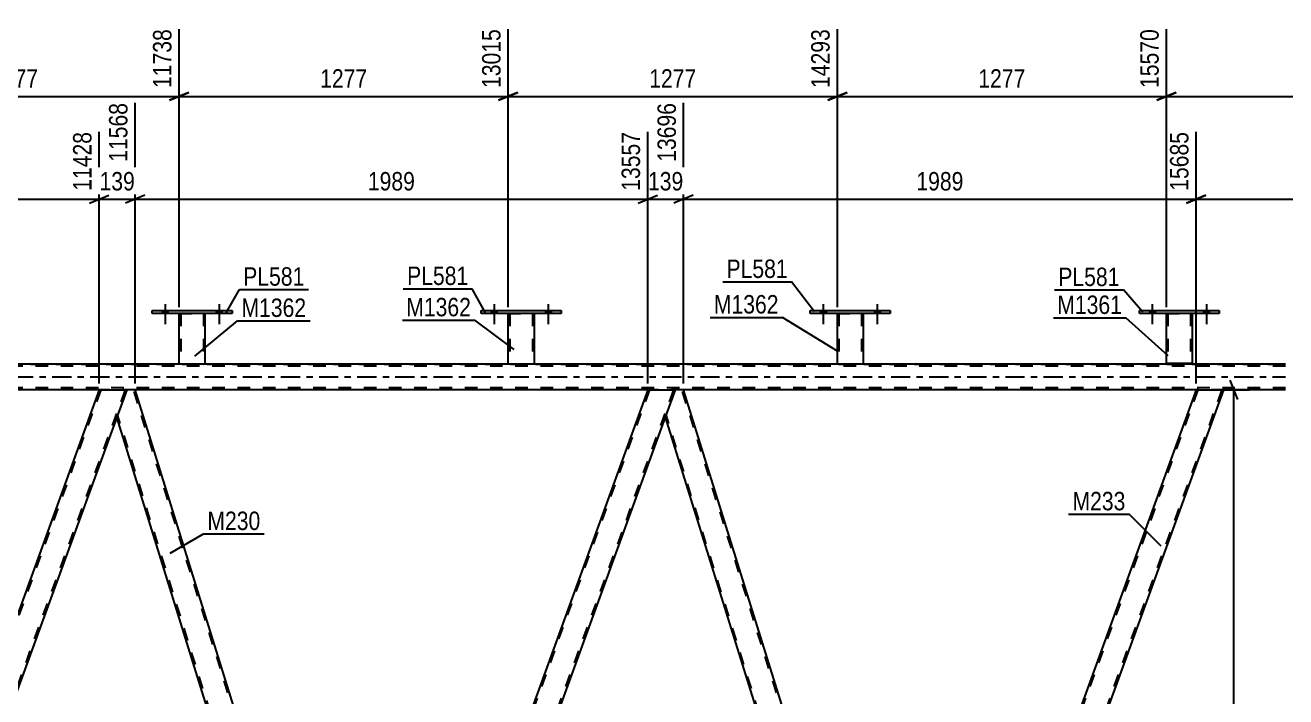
# Model space of a CAD drawing. Header units: millimetres. Extents: x 0 to 841, y 0 to 594.
# Drawn here: x 532.2 to 727.8, y 377.8 to 482.1 of the extents above; entities that cross this region are included whole.
import ezdxf

# ---------------------------------------------------------------- set-up
doc = ezdxf.new("R2010")
doc.units = ezdxf.units.MM
doc.linetypes.add('DXK_LINE_DOT2', pattern=[3.9198, 1.9599, -1.9599])
doc.linetypes.add('DXK_LINE_DOT3', pattern=[5.9187, 2.979, -0.9799, 0.9799, -0.9799])
doc.styles.add('Arial Narrow', font='ARIALN.TTF', dxfattribs={"height": 0.2})

# ---------------------------------------------------------------- blocks, each defined once
blk = doc.blocks.new('Part-404166606-20390 - 2093')
at = {"color": 2, "linetype": 'Continuous'}
for p, q in [((607.16, 429.45), (607.16, 437.29)), ((611.16, 437.29), (611.16, 429.45)), ((611.12, 429.45), (607.16, 429.45)), ((611.16, 429.45), (611.12, 429.45))]:
    blk.add_line(p, q, dxfattribs=at)
at = {"color": 7, "linetype": 'DXK_LINE_DOT2'}
for p, q in [((607.16, 437.29), (611.16, 437.29)), ((607.16, 437.29), (607.16, 437.29)), ((607.16, 437.29), (607.16, 437.29)), ((607.4, 437.29), (607.4, 429.45)), ((610.92, 437.29), (610.92, 429.45)), ((611.16, 437.29), (611.16, 437.29)), ((611.16, 437.29), (611.16, 437.29)), ((610.9, 429.45), (610.92, 429.45))]:
    blk.add_line(p, q, dxfattribs=at)
blk = doc.blocks.new('Part-404166606-20388 - 2093')
at = {"color": 2, "linetype": 'Continuous'}
for p, q in [((556.08, 429.45), (556.08, 437.29)), ((560.08, 437.29), (560.08, 429.45)), ((560.04, 429.45), (556.08, 429.45)), ((560.08, 429.45), (560.04, 429.45))]:
    blk.add_line(p, q, dxfattribs=at)
at = {"color": 7, "linetype": 'DXK_LINE_DOT2'}
for p, q in [((556.08, 437.29), (560.08, 437.29)), ((556.08, 437.29), (556.08, 437.29)), ((556.08, 437.29), (556.08, 437.29)), ((556.32, 437.29), (556.32, 429.45)), ((559.84, 437.29), (559.84, 429.45)), ((560.08, 437.29), (560.08, 437.29)), ((560.08, 437.29), (560.08, 437.29)), ((559.82, 429.45), (559.84, 429.45))]:
    blk.add_line(p, q, dxfattribs=at)
blk = doc.blocks.new('Part-404166606-2196 - 2093')
at = {"color": 2, "linetype": 'Continuous'}
for p, q in [((547.93, 425.45), (546.38, 421.2)), ((549.25, 425.45), (547.93, 425.45)), ((585.53, 309.06), (549.25, 425.45)), ((581.34, 309.06), (546.38, 421.2))]:
    blk.add_line(p, q, dxfattribs=at)
at = {"color": 7, "linetype": 'DXK_LINE_DOT2'}
for p, q in [((585.81, 307.33), (549, 425.45)), ((583.09, 304.23), (546.52, 421.57)), ((582.84, 304.23), (581.34, 309.06)), ((584.69, 304.23), (585.95, 307.7)), ((585.95, 307.7), (585.53, 309.06)), ((582.84, 304.23), (584.69, 304.23))]:
    blk.add_line(p, q, dxfattribs=at)
blk = doc.blocks.new('Part-404166606-2147 - 2093')
at = {"color": 7, "linetype": 'DXK_LINE_DOT2'}
for p, q in [((543.93, 425.45), (499.81, 304.23)), ((547.67, 425.45), (503.55, 304.23)), ((547.93, 425.45), (546.38, 421.2)), ((500.82, 307.7), (499.55, 304.23)), ((503.81, 304.23), (499.55, 304.23))]:
    blk.add_line(p, q, dxfattribs=at)
at = {"color": 2, "linetype": 'Continuous'}
for p, q in [((543.67, 425.45), (500.82, 307.7)), ((543.67, 425.45), (547.93, 425.45)), ((546.38, 421.2), (503.81, 304.23))]:
    blk.add_line(p, q, dxfattribs=at)
blk = doc.blocks.new('Part-404166606-2158 - 2093')
at = {"color": 7, "linetype": 'DXK_LINE_DOT2'}
for p, q in [((629.06, 425.45), (584.94, 304.23)), ((632.81, 425.45), (588.69, 304.23)), ((633.06, 425.45), (631.52, 421.2)), ((586.44, 309.06), (584.69, 304.23)), ((590.7, 309.06), (588.94, 304.23)), ((588.94, 304.23), (584.69, 304.23))]:
    blk.add_line(p, q, dxfattribs=at)
at = {"color": 2, "linetype": 'Continuous'}
for p, q in [((628.81, 425.45), (586.44, 309.06)), ((628.81, 425.45), (633.06, 425.45)), ((631.52, 421.2), (590.7, 309.06))]:
    blk.add_line(p, q, dxfattribs=at)
blk = doc.blocks.new('Part-404166606-2163 - 2093')
at = {"color": 2, "linetype": 'Continuous'}
for p, q in [((633.06, 425.45), (631.52, 421.2)), ((634.38, 425.45), (633.06, 425.45)), ((671.08, 307.7), (634.38, 425.45)), ((631.52, 421.2), (667.98, 304.23)), ((671.08, 307.7), (670.81, 306.96)), ((670.81, 306.96), (669.82, 304.23))]:
    blk.add_line(p, q, dxfattribs=at)
at = {"color": 7, "linetype": 'DXK_LINE_DOT2'}
for p, q in [((670.95, 307.33), (634.13, 425.45)), ((668.23, 304.23), (631.65, 421.57)), ((671.06, 307.65), (670.81, 306.96)), ((669.82, 304.23), (667.98, 304.23))]:
    blk.add_line(p, q, dxfattribs=at)
blk = doc.blocks.new('Part-404166606-2168 - 2093')
at = {"color": 7, "linetype": 'DXK_LINE_DOT2'}
for p, q in [((714.2, 425.45), (670.08, 304.23)), ((717.94, 425.45), (673.82, 304.23)), ((671.08, 307.7), (669.82, 304.23)), ((674.08, 304.23), (669.82, 304.23))]:
    blk.add_line(p, q, dxfattribs=at)
at = {"color": 2, "linetype": 'Continuous'}
for p, q in [((713.94, 425.45), (671.08, 307.7)), ((718.2, 425.45), (674.08, 304.23)), ((713.94, 425.45), (718.2, 425.45))]:
    blk.add_line(p, q, dxfattribs=at)
blk = doc.blocks.new('Part-404166606-20391 - 2093')
at = {"color": 2, "linetype": 'Continuous'}
for p, q in [((602.96, 437.29), (602.96, 437.77)), ((602.96, 437.77), (615.36, 437.77)), ((615.36, 437.29), (602.96, 437.29)), ((615.36, 437.77), (615.36, 437.29))]:
    blk.add_line(p, q, dxfattribs=at)
blk = doc.blocks.new('Part-404166606-20389 - 2093')
at = {"color": 2, "linetype": 'Continuous'}
for p, q in [((551.88, 437.29), (551.88, 437.77)), ((551.88, 437.77), (564.28, 437.77)), ((564.28, 437.29), (551.88, 437.29)), ((564.28, 437.77), (564.28, 437.29))]:
    blk.add_line(p, q, dxfattribs=at)
blk = doc.blocks.new('Part-404166606-2361 - 2093')
at = {"color": 7, "linetype": 'DXK_LINE_DOT2'}
for p, q in [((727.8, 429.13), (86.54, 429.13)), ((113.59, 429.45), (727.8, 429.45)), ((560.08, 429.45), (556.08, 429.45)), ((611.16, 429.45), (607.16, 429.45)), ((662.24, 429.45), (658.24, 429.45)), ((727.8, 425.77), (86.54, 425.77)), ((549.25, 425.45), (543.67, 425.45)), ((634.38, 425.45), (628.81, 425.45)), ((718.2, 425.45), (713.94, 425.45))]:
    blk.add_line(p, q, dxfattribs=at)
at = {"color": 2, "linetype": 'Continuous'}
for p, q in [((556.08, 429.45), (509, 429.45)), ((607.16, 429.45), (560.08, 429.45)), ((658.24, 429.45), (611.16, 429.45)), ((727.8, 429.45), (662.24, 429.45)), ((543.67, 425.45), (464.11, 425.45)), ((628.81, 425.45), (549.25, 425.45)), ((713.94, 425.45), (634.38, 425.45)), ((727.8, 425.45), (718.2, 425.45))]:
    blk.add_line(p, q, dxfattribs=at)
at = {"color": 7, "linetype": 'DXK_LINE_DOT3'}
blk.add_line((86.54, 427.45), (727.8, 427.45), dxfattribs=at)
blk = doc.blocks.new('Bolt-404166606-20415 - 2093')
at = {"linetype": 'Continuous'}
for points in [[(553.44, 437.29), (554.32, 437.29), (554.32, 437.77), (553.44, 437.77)], [(561.84, 437.29), (562.72, 437.29), (562.72, 437.77), (561.84, 437.77)]]:
    blk.add_hatch(color=1, dxfattribs=at).paths.add_polyline_path(points)
at = {"color": 1, "linetype": 'Continuous'}
for p, q in [((553.88, 438.77), (553.88, 435.65)), ((562.28, 438.77), (562.28, 435.65)), ((553.44, 437.77), (553.44, 437.29)), ((554.32, 437.77), (554.32, 437.29)), ((561.84, 437.77), (561.84, 437.29)), ((562.72, 437.77), (562.72, 437.29))]:
    blk.add_line(p, q, dxfattribs=at)
blk = doc.blocks.new('Part-404166606-20392 - 2093')
at = {"color": 2, "linetype": 'Continuous'}
for p, q in [((658.24, 429.45), (658.24, 437.29)), ((662.24, 437.29), (662.24, 429.45)), ((662.2, 429.45), (658.24, 429.45)), ((662.24, 429.45), (662.2, 429.45))]:
    blk.add_line(p, q, dxfattribs=at)
at = {"color": 7, "linetype": 'DXK_LINE_DOT2'}
for p, q in [((658.24, 437.29), (662.24, 437.29)), ((658.24, 437.29), (658.24, 437.29)), ((658.24, 437.29), (658.24, 437.29)), ((658.48, 437.29), (658.48, 429.45)), ((662, 437.29), (662, 429.45)), ((662.24, 437.29), (662.24, 437.29)), ((662.24, 437.29), (662.24, 437.29)), ((661.98, 429.45), (662, 429.45))]:
    blk.add_line(p, q, dxfattribs=at)
blk = doc.blocks.new('Part-404166606-20393 - 2093')
at = {"color": 2, "linetype": 'Continuous'}
for p, q in [((654.04, 437.29), (654.04, 437.77)), ((654.04, 437.77), (666.44, 437.77)), ((666.44, 437.29), (654.04, 437.29)), ((666.44, 437.77), (666.44, 437.29))]:
    blk.add_line(p, q, dxfattribs=at)
blk = doc.blocks.new('Part-404166606-20394 - 2093')
at = {"color": 2, "linetype": 'Continuous'}
for p, q in [((709.32, 429.52), (709.32, 437.29)), ((713.32, 437.29), (713.32, 429.52)), ((713.28, 429.52), (709.32, 429.52)), ((713.32, 429.52), (713.28, 429.52))]:
    blk.add_line(p, q, dxfattribs=at)
at = {"color": 7, "linetype": 'DXK_LINE_DOT2'}
for p, q in [((709.32, 437.29), (713.32, 437.29)), ((709.32, 437.29), (709.32, 437.29)), ((709.32, 437.29), (709.32, 437.29)), ((709.56, 437.29), (709.56, 429.52)), ((713.08, 437.29), (713.08, 429.52)), ((713.32, 437.29), (713.32, 437.29)), ((713.32, 437.29), (713.32, 437.29)), ((713.01, 429.52), (713.02, 429.52)), ((713.02, 429.52), (713.06, 429.52)), ((713.06, 429.52), (713.08, 429.52))]:
    blk.add_line(p, q, dxfattribs=at)
blk = doc.blocks.new('Part-404166606-20395 - 2093')
at = {"color": 2, "linetype": 'Continuous'}
for p, q in [((705.12, 437.29), (705.12, 437.77)), ((705.12, 437.77), (717.52, 437.77)), ((717.52, 437.29), (705.12, 437.29)), ((717.52, 437.77), (717.52, 437.29))]:
    blk.add_line(p, q, dxfattribs=at)
blk = doc.blocks.new('Bolt-404166606-20416 - 2093')
at = {"linetype": 'Continuous'}
for points in [[(553.44, 437.29), (554.32, 437.29), (554.32, 437.77), (553.44, 437.77)], [(561.84, 437.29), (562.72, 437.29), (562.72, 437.77), (561.84, 437.77)]]:
    blk.add_hatch(color=1, dxfattribs=at).paths.add_polyline_path(points)
at = {"color": 1, "linetype": 'Continuous'}
for p, q in [((553.88, 438.77), (553.88, 435.65)), ((562.28, 438.77), (562.28, 435.65)), ((553.44, 437.77), (553.44, 437.29)), ((554.32, 437.77), (554.32, 437.29)), ((561.84, 437.77), (561.84, 437.29)), ((562.72, 437.77), (562.72, 437.29))]:
    blk.add_line(p, q, dxfattribs=at)
blk = doc.blocks.new('Bolt-404166606-20417 - 2093')
at = {"linetype": 'Continuous'}
for points in [[(604.52, 437.29), (605.4, 437.29), (605.4, 437.77), (604.52, 437.77)], [(612.92, 437.29), (613.8, 437.29), (613.8, 437.77), (612.92, 437.77)]]:
    blk.add_hatch(color=1, dxfattribs=at).paths.add_polyline_path(points)
at = {"color": 1, "linetype": 'Continuous'}
for p, q in [((604.96, 438.77), (604.96, 435.65)), ((613.36, 438.77), (613.36, 435.65)), ((604.52, 437.77), (604.52, 437.29)), ((605.4, 437.77), (605.4, 437.29)), ((612.92, 437.77), (612.92, 437.29)), ((613.8, 437.77), (613.8, 437.29))]:
    blk.add_line(p, q, dxfattribs=at)
blk = doc.blocks.new('Bolt-404166606-20418 - 2093')
at = {"linetype": 'Continuous'}
for points in [[(604.52, 437.29), (605.4, 437.29), (605.4, 437.77), (604.52, 437.77)], [(612.92, 437.29), (613.8, 437.29), (613.8, 437.77), (612.92, 437.77)]]:
    blk.add_hatch(color=1, dxfattribs=at).paths.add_polyline_path(points)
at = {"color": 1, "linetype": 'Continuous'}
for p, q in [((604.96, 438.77), (604.96, 435.65)), ((613.36, 438.77), (613.36, 435.65)), ((604.52, 437.77), (604.52, 437.29)), ((605.4, 437.77), (605.4, 437.29)), ((612.92, 437.77), (612.92, 437.29)), ((613.8, 437.77), (613.8, 437.29))]:
    blk.add_line(p, q, dxfattribs=at)
blk = doc.blocks.new('Bolt-404166606-20419 - 2093')
at = {"linetype": 'Continuous'}
for points in [[(655.6, 437.29), (656.48, 437.29), (656.48, 437.77), (655.6, 437.77)], [(664, 437.29), (664.88, 437.29), (664.88, 437.77), (664, 437.77)]]:
    blk.add_hatch(color=1, dxfattribs=at).paths.add_polyline_path(points)
at = {"color": 1, "linetype": 'Continuous'}
for p, q in [((656.04, 438.77), (656.04, 435.65)), ((664.44, 438.77), (664.44, 435.65)), ((655.6, 437.77), (655.6, 437.29)), ((656.48, 437.77), (656.48, 437.29)), ((664, 437.77), (664, 437.29)), ((664.88, 437.77), (664.88, 437.29))]:
    blk.add_line(p, q, dxfattribs=at)
blk = doc.blocks.new('Bolt-404166606-20420 - 2093')
at = {"linetype": 'Continuous'}
for points in [[(655.6, 437.29), (656.48, 437.29), (656.48, 437.77), (655.6, 437.77)], [(664, 437.29), (664.88, 437.29), (664.88, 437.77), (664, 437.77)]]:
    blk.add_hatch(color=1, dxfattribs=at).paths.add_polyline_path(points)
at = {"color": 1, "linetype": 'Continuous'}
for p, q in [((656.04, 438.77), (656.04, 435.65)), ((664.44, 438.77), (664.44, 435.65)), ((655.6, 437.77), (655.6, 437.29)), ((656.48, 437.77), (656.48, 437.29)), ((664, 437.77), (664, 437.29)), ((664.88, 437.77), (664.88, 437.29))]:
    blk.add_line(p, q, dxfattribs=at)
blk = doc.blocks.new('Bolt-404166606-20421 - 2093')
at = {"linetype": 'Continuous'}
for points in [[(706.68, 437.29), (707.56, 437.29), (707.56, 437.77), (706.68, 437.77)], [(715.08, 437.29), (715.96, 437.29), (715.96, 437.77), (715.08, 437.77)]]:
    blk.add_hatch(color=1, dxfattribs=at).paths.add_polyline_path(points)
at = {"color": 1, "linetype": 'Continuous'}
for p, q in [((707.12, 438.77), (707.12, 435.65)), ((715.52, 438.77), (715.52, 435.65)), ((706.68, 437.77), (706.68, 437.29)), ((707.56, 437.77), (707.56, 437.29)), ((715.08, 437.77), (715.08, 437.29)), ((715.96, 437.77), (715.96, 437.29))]:
    blk.add_line(p, q, dxfattribs=at)
blk = doc.blocks.new('Bolt-404166606-20422 - 2093')
at = {"linetype": 'Continuous'}
for points in [[(706.68, 437.29), (707.56, 437.29), (707.56, 437.77), (706.68, 437.77)], [(715.08, 437.29), (715.96, 437.29), (715.96, 437.77), (715.08, 437.77)]]:
    blk.add_hatch(color=1, dxfattribs=at).paths.add_polyline_path(points)
at = {"color": 1, "linetype": 'Continuous'}
for p, q in [((707.12, 438.77), (707.12, 435.65)), ((715.52, 438.77), (715.52, 435.65)), ((706.68, 437.77), (706.68, 437.29)), ((707.56, 437.77), (707.56, 437.29)), ((715.08, 437.77), (715.08, 437.29)), ((715.96, 437.77), (715.96, 437.29))]:
    blk.add_line(p, q, dxfattribs=at)
blk = doc.blocks.new('StraightDimension-404166606-14266 - 2093')
at = {"color": 7, "linetype": 'Continuous'}
for p, q in [((713.94, 426.45), (713.94, 465.49)), ((783.59, 430.45), (783.59, 465.49)), ((715.44, 455.65), (712.44, 454.45)), ((713.94, 455.05), (783.59, 455.05)), ((782.09, 454.45), (785.09, 455.65))]:
    blk.add_line(p, q, dxfattribs=at)
at = {"color": 0, "linetype": 'Continuous'}
blk.add_wipeout([(782.99, 466.09), (778.79, 466.09), (778.79, 455.75), (782.99, 455.75)], dxfattribs=at)
at = {"color": 0}
blk.add_wipeout([(753.02, 455.8), (753.02, 460), (744.51, 460), (744.51, 455.8)], dxfattribs=at)
at = {"color": 3, "linetype": 'Continuous', "style": 'Arial Narrow'}
blk.add_text('17465', height=2.863, rotation=90.0002, dxfattribs=at).set_placement((782.39, 456.35))
at = {"color": 3, "style": 'Arial Narrow'}
blk.add_text('1780', height=2.863, dxfattribs=at).set_placement((745.11, 456.4))
blk = doc.blocks.new('StraightDimension-404166606-14271 - 2093')
at = {"color": 7, "linetype": 'Continuous'}
for p, q in [((464.11, 426.45), (464.11, 468.16)), ((543.67, 426.45), (543.67, 465.49)), ((465.61, 455.65), (462.61, 454.45)), ((464.11, 455.05), (543.67, 455.05)), ((542.17, 454.45), (545.17, 455.65))]:
    blk.add_line(p, q, dxfattribs=at)
at = {"color": 0, "linetype": 'Continuous'}
blk.add_wipeout([(543.07, 466.09), (538.87, 466.09), (538.87, 455.75), (543.07, 455.75)], dxfattribs=at)
at = {"color": 0}
blk.add_wipeout([(508.15, 455.8), (508.15, 460), (499.64, 460), (499.64, 455.8)], dxfattribs=at)
at = {"color": 3, "linetype": 'Continuous', "style": 'Arial Narrow'}
blk.add_text('11428', height=2.863, rotation=90.0002, dxfattribs=at).set_placement((542.47, 456.35))
at = {"color": 3, "style": 'Arial Narrow'}
blk.add_text('1989', height=2.863, dxfattribs=at).set_placement((500.24, 456.4))
blk = doc.blocks.new('StraightDimension-404166606-3431 - 2093')
at = {"color": 7, "linetype": 'Continuous'}
for p, q in [((720.39, 423.95), (719.19, 426.95)), ((714.94, 425.45), (722.19, 425.45)), ((719.79, 304.23), (719.79, 425.45)), ((719.19, 305.73), (720.39, 302.73)), ((670.82, 304.23), (722.19, 304.23))]:
    blk.add_line(p, q, dxfattribs=at)
at = {"color": 0}
blk.add_wipeout([(719.04, 369.1), (714.84, 369.1), (714.84, 360.58), (719.04, 360.58)], dxfattribs=at)
at = {"color": 3, "style": 'Arial Narrow'}
blk.add_text('3030', height=2.863, rotation=90.0002, dxfattribs=at).set_placement((718.44, 361.19))
blk = doc.blocks.new('StraightDimension-404166606-36319 - 2093')
at = {"color": 7, "linetype": 'Continuous'}
for p, q in [((658.24, 438.29), (658.24, 481.45)), ((709.32, 438.29), (709.32, 481.45)), ((659.74, 471.61), (656.74, 470.41)), ((707.82, 470.41), (710.82, 471.61)), ((658.24, 471.01), (709.32, 471.01))]:
    blk.add_line(p, q, dxfattribs=at)
at = {"color": 0, "linetype": 'Continuous'}
blk.add_wipeout([(708.72, 482.05), (704.52, 482.05), (704.52, 471.71), (708.72, 471.71)], dxfattribs=at)
at = {"color": 0}
blk.add_wipeout([(688.03, 471.76), (688.03, 475.96), (679.52, 475.96), (679.52, 471.76)], dxfattribs=at)
at = {"color": 3, "linetype": 'Continuous', "style": 'Arial Narrow'}
blk.add_text('15570', height=2.863, rotation=90.0002, dxfattribs=at).set_placement((708.12, 472.31))
at = {"color": 3, "style": 'Arial Narrow'}
blk.add_text('1277', height=2.863, dxfattribs=at).set_placement((680.12, 472.36))
blk = doc.blocks.new('StraightDimension-404166606-14267 - 2093')
at = {"color": 7, "linetype": 'Continuous'}
for p, q in [((634.38, 426.45), (634.38, 469.99)), ((713.94, 426.45), (713.94, 465.49)), ((635.88, 455.65), (632.88, 454.45)), ((634.38, 455.05), (713.94, 455.05)), ((712.44, 454.45), (715.44, 455.65))]:
    blk.add_line(p, q, dxfattribs=at)
at = {"color": 0, "linetype": 'Continuous'}
blk.add_wipeout([(713.34, 466.09), (709.14, 466.09), (709.14, 455.75), (713.34, 455.75)], dxfattribs=at)
at = {"color": 0}
blk.add_wipeout([(678.42, 455.8), (678.42, 460), (669.91, 460), (669.91, 455.8)], dxfattribs=at)
at = {"color": 3, "linetype": 'Continuous', "style": 'Arial Narrow'}
blk.add_text('15685', height=2.863, rotation=90.0002, dxfattribs=at).set_placement((712.74, 456.35))
at = {"color": 3, "style": 'Arial Narrow'}
blk.add_text('1989', height=2.863, dxfattribs=at).set_placement((670.51, 456.4))
blk = doc.blocks.new('StraightDimension-404166606-14268 - 2093')
at = {"color": 7, "linetype": 'Continuous'}
for p, q in [((634.38, 426.45), (634.38, 469.99)), ((628.81, 426.45), (628.81, 465.49)), ((627.31, 454.45), (630.31, 455.65)), ((628.81, 455.05), (634.38, 455.05)), ((635.88, 455.65), (632.88, 454.45))]:
    blk.add_line(p, q, dxfattribs=at)
at = {"color": 0}
blk.add_wipeout([(634.94, 455.8), (634.94, 460), (628.25, 460), (628.25, 455.8)], dxfattribs=at)
at = {"color": 0, "linetype": 'Continuous'}
blk.add_wipeout([(633.78, 470.59), (629.58, 470.59), (629.58, 460.25), (633.78, 460.25)], dxfattribs=at)
at = {"color": 3, "linetype": 'Continuous', "style": 'Arial Narrow'}
blk.add_text('13696', height=2.863, rotation=90.0002, dxfattribs=at).set_placement((633.18, 460.85))
at = {"color": 3, "style": 'Arial Narrow'}
blk.add_text('139', height=2.863, dxfattribs=at).set_placement((628.85, 456.4))
blk = doc.blocks.new('StraightDimension-404166606-14269 - 2093')
at = {"color": 7, "linetype": 'Continuous'}
for p, q in [((549.25, 426.45), (549.25, 469.99)), ((628.81, 426.45), (628.81, 465.49)), ((550.75, 455.65), (547.75, 454.45)), ((549.25, 455.05), (628.81, 455.05)), ((627.31, 454.45), (630.31, 455.65))]:
    blk.add_line(p, q, dxfattribs=at)
at = {"color": 0, "linetype": 'Continuous'}
blk.add_wipeout([(628.21, 466.09), (624.01, 466.09), (624.01, 455.75), (628.21, 455.75)], dxfattribs=at)
at = {"color": 0}
blk.add_wipeout([(593.28, 455.8), (593.28, 460), (584.77, 460), (584.77, 455.8)], dxfattribs=at)
at = {"color": 3, "linetype": 'Continuous', "style": 'Arial Narrow'}
blk.add_text('13557', height=2.863, rotation=90.0002, dxfattribs=at).set_placement((627.61, 456.35))
at = {"color": 3, "style": 'Arial Narrow'}
blk.add_text('1989', height=2.863, dxfattribs=at).set_placement((585.37, 456.4))
blk = doc.blocks.new('StraightDimension-404166606-14270 - 2093')
at = {"color": 7, "linetype": 'Continuous'}
for p, q in [((549.25, 426.45), (549.25, 469.99)), ((543.67, 426.45), (543.67, 465.49)), ((542.17, 454.45), (545.17, 455.65)), ((543.67, 455.05), (549.25, 455.05)), ((550.75, 455.65), (547.75, 454.45))]:
    blk.add_line(p, q, dxfattribs=at)
at = {"color": 0}
blk.add_wipeout([(549.8, 455.8), (549.8, 460), (543.12, 460), (543.12, 455.8)], dxfattribs=at)
at = {"color": 0, "linetype": 'Continuous'}
blk.add_wipeout([(548.65, 470.59), (544.45, 470.59), (544.45, 460.25), (548.65, 460.25)], dxfattribs=at)
at = {"color": 3, "linetype": 'Continuous', "style": 'Arial Narrow'}
blk.add_text('11568', height=2.863, rotation=90.0002, dxfattribs=at).set_placement((548.05, 460.85))
at = {"color": 3, "style": 'Arial Narrow'}
blk.add_text('139', height=2.863, dxfattribs=at).set_placement((543.72, 456.4))
blk = doc.blocks.new('StraightDimension-404166606-36320 - 2093')
at = {"color": 7, "linetype": 'Continuous'}
for p, q in [((607.16, 438.29), (607.16, 481.45)), ((658.24, 438.29), (658.24, 481.45)), ((608.66, 471.61), (605.66, 470.41)), ((656.74, 470.41), (659.74, 471.61)), ((607.16, 471.01), (658.24, 471.01))]:
    blk.add_line(p, q, dxfattribs=at)
at = {"color": 0, "linetype": 'Continuous'}
blk.add_wipeout([(657.64, 482.05), (653.44, 482.05), (653.44, 471.71), (657.64, 471.71)], dxfattribs=at)
at = {"color": 0}
blk.add_wipeout([(636.95, 471.76), (636.95, 475.96), (628.44, 475.96), (628.44, 471.76)], dxfattribs=at)
at = {"color": 3, "linetype": 'Continuous', "style": 'Arial Narrow'}
blk.add_text('14293', height=2.863, rotation=90.0002, dxfattribs=at).set_placement((657.04, 472.31))
at = {"color": 3, "style": 'Arial Narrow'}
blk.add_text('1277', height=2.863, dxfattribs=at).set_placement((629.04, 472.36))
blk = doc.blocks.new('StraightDimension-404166606-36318 - 2093')
at = {"color": 7, "linetype": 'Continuous'}
for p, q in [((709.32, 438.29), (709.32, 481.45)), ((758.87, 438.29), (758.87, 481.45)), ((710.82, 471.61), (707.82, 470.41)), ((757.37, 470.41), (760.37, 471.61)), ((709.32, 471.01), (758.87, 471.01))]:
    blk.add_line(p, q, dxfattribs=at)
at = {"color": 0, "linetype": 'Continuous'}
blk.add_wipeout([(758.27, 482.05), (754.07, 482.05), (754.07, 471.71), (758.27, 471.71)], dxfattribs=at)
at = {"color": 0}
blk.add_wipeout([(738.35, 471.76), (738.35, 475.96), (729.84, 475.96), (729.84, 471.76)], dxfattribs=at)
at = {"color": 3, "linetype": 'Continuous', "style": 'Arial Narrow'}
blk.add_text('16847', height=2.863, rotation=90.0002, dxfattribs=at).set_placement((757.67, 472.31))
at = {"color": 3, "style": 'Arial Narrow'}
blk.add_text('1277', height=2.863, dxfattribs=at).set_placement((730.44, 472.36))
blk = doc.blocks.new('StraightDimension-404166606-36321 - 2093')
at = {"color": 7, "linetype": 'Continuous'}
for p, q in [((556.08, 438.29), (556.08, 481.45)), ((607.16, 438.29), (607.16, 481.45)), ((557.58, 471.61), (554.58, 470.41)), ((605.66, 470.41), (608.66, 471.61)), ((556.08, 471.01), (607.16, 471.01))]:
    blk.add_line(p, q, dxfattribs=at)
at = {"color": 0, "linetype": 'Continuous'}
blk.add_wipeout([(606.56, 482.05), (602.36, 482.05), (602.36, 471.71), (606.56, 471.71)], dxfattribs=at)
at = {"color": 0}
blk.add_wipeout([(585.87, 471.76), (585.87, 475.96), (577.36, 475.96), (577.36, 471.76)], dxfattribs=at)
at = {"color": 3, "linetype": 'Continuous', "style": 'Arial Narrow'}
blk.add_text('13015', height=2.863, rotation=90.0002, dxfattribs=at).set_placement((605.96, 472.31))
at = {"color": 3, "style": 'Arial Narrow'}
blk.add_text('1277', height=2.863, dxfattribs=at).set_placement((577.96, 472.36))
blk = doc.blocks.new('StraightDimension-404166606-36322 - 2093')
at = {"color": 7, "linetype": 'Continuous'}
for p, q in [((505, 438.29), (505, 481.45)), ((556.08, 438.29), (556.08, 481.45)), ((506.5, 471.61), (503.5, 470.41)), ((554.58, 470.41), (557.58, 471.61)), ((505, 471.01), (556.08, 471.01))]:
    blk.add_line(p, q, dxfattribs=at)
at = {"color": 0, "linetype": 'Continuous'}
blk.add_wipeout([(555.48, 482.05), (551.28, 482.05), (551.28, 471.71), (555.48, 471.71)], dxfattribs=at)
at = {"color": 0}
blk.add_wipeout([(534.79, 471.76), (534.79, 475.96), (526.28, 475.96), (526.28, 471.76)], dxfattribs=at)
at = {"color": 3, "linetype": 'Continuous', "style": 'Arial Narrow'}
blk.add_text('11738', height=2.863, rotation=90.0002, dxfattribs=at).set_placement((554.88, 472.31))
at = {"color": 3, "style": 'Arial Narrow'}
blk.add_text('1277', height=2.863, dxfattribs=at).set_placement((526.88, 472.36))
blk = doc.blocks.new('Mark-404166606-36939 - 2093')
at = {"color": 0}
blk.add_wipeout([(575.8, 436.77), (575.8, 439.77), (565.75, 439.77), (565.75, 436.77)], dxfattribs=at)
blk.add_wipeout([(575.8, 436.77), (575.8, 439.77), (565.75, 439.77), (565.75, 436.77)], dxfattribs=at)
at = {"color": 30, "linetype": 'Continuous'}
for p, q in [((558.53, 430.68), (565.15, 436.17)), ((565.15, 436.17), (576.4, 436.17))]:
    blk.add_line(p, q, dxfattribs=at)
at = {"color": 3, "style": 'Arial Narrow'}
blk.add_text('M1362', height=2.863, dxfattribs=at).set_placement((565.75, 436.77))
blk = doc.blocks.new('Mark-404166606-36957 - 2093')
at = {"color": 0}
blk.add_wipeout([(702.43, 437.23), (702.43, 440.23), (692.38, 440.23), (692.38, 437.23)], dxfattribs=at)
blk.add_wipeout([(702.43, 437.23), (702.43, 440.23), (692.38, 440.23), (692.38, 437.23)], dxfattribs=at)
at = {"color": 30, "linetype": 'Continuous'}
for p in [(691.78, 436.63), (709.59, 430.71)]:
    blk.add_line(p, (703.03, 436.63), dxfattribs=at)
at = {"color": 3, "style": 'Arial Narrow'}
blk.add_text('M1361', height=2.863, dxfattribs=at).set_placement((692.38, 437.23))
blk = doc.blocks.new('Mark-404166606-36638 - 2093')
at = {"color": 0}
blk.add_wipeout([(702.96, 406.75), (702.96, 409.75), (694.74, 409.75), (694.74, 406.75)], dxfattribs=at)
blk.add_wipeout([(702.96, 406.75), (702.96, 409.75), (694.74, 409.75), (694.74, 406.75)], dxfattribs=at)
at = {"color": 30, "linetype": 'Continuous'}
for p in [(694.14, 406.15), (708.51, 401.2)]:
    blk.add_line(p, (703.56, 406.15), dxfattribs=at)
at = {"color": 3, "style": 'Arial Narrow'}
blk.add_text('M233', height=2.863, dxfattribs=at).set_placement((694.74, 406.75))
blk = doc.blocks.new('Mark-404166606-36650 - 2093')
at = {"color": 0}
blk.add_wipeout([(568.69, 403.69), (568.69, 406.69), (560.46, 406.69), (560.46, 403.69)], dxfattribs=at)
blk.add_wipeout([(568.69, 403.69), (568.69, 406.69), (560.46, 406.69), (560.46, 403.69)], dxfattribs=at)
at = {"color": 30, "linetype": 'Continuous'}
for p, q in [((554.67, 400.09), (559.86, 403.09)), ((559.86, 403.09), (569.29, 403.09))]:
    blk.add_line(p, q, dxfattribs=at)
at = {"color": 3, "style": 'Arial Narrow'}
blk.add_text('M230', height=2.863, dxfattribs=at).set_placement((560.46, 403.69))
blk = doc.blocks.new('Mark-404166606-36942 - 2093')
at = {"color": 0}
blk.add_wipeout([(575.53, 441.62), (575.53, 444.62), (566.02, 444.62), (566.02, 441.62)], dxfattribs=at)
blk.add_wipeout([(575.53, 441.62), (575.53, 444.62), (566.02, 444.62), (566.02, 441.62)], dxfattribs=at)
at = {"color": 30, "linetype": 'Continuous'}
for p, q in [((563.37, 437.41), (565.42, 441.02)), ((565.42, 441.02), (576.13, 441.02))]:
    blk.add_line(p, q, dxfattribs=at)
at = {"color": 3, "style": 'Arial Narrow'}
blk.add_text('PL581', height=2.863, dxfattribs=at).set_placement((566.02, 441.62))
blk = doc.blocks.new('Mark-404166606-36945 - 2093')
at = {"color": 0}
blk.add_wipeout([(601.38, 436.87), (601.38, 439.87), (591.33, 439.87), (591.33, 436.87)], dxfattribs=at)
blk.add_wipeout([(601.38, 436.87), (601.38, 439.87), (591.33, 439.87), (591.33, 436.87)], dxfattribs=at)
at = {"color": 30, "linetype": 'Continuous'}
for p in [(590.73, 436.27), (608.08, 431.71)]:
    blk.add_line(p, (601.98, 436.27), dxfattribs=at)
at = {"color": 3, "style": 'Arial Narrow'}
blk.add_text('M1362', height=2.863, dxfattribs=at).set_placement((591.33, 436.87))
blk = doc.blocks.new('Mark-404166606-36948 - 2093')
at = {"color": 0}
blk.add_wipeout([(600.96, 441.73), (600.96, 444.73), (591.46, 444.73), (591.46, 441.73)], dxfattribs=at)
blk.add_wipeout([(600.96, 441.73), (600.96, 444.73), (591.46, 444.73), (591.46, 441.73)], dxfattribs=at)
at = {"color": 30, "linetype": 'Continuous'}
for p in [(590.86, 441.13), (603.61, 437.39)]:
    blk.add_line(p, (601.56, 441.13), dxfattribs=at)
at = {"color": 3, "style": 'Arial Narrow'}
blk.add_text('PL581', height=2.863, dxfattribs=at).set_placement((591.46, 441.73))
blk = doc.blocks.new('Mark-404166606-36951 - 2093')
at = {"color": 0}
blk.add_wipeout([(649.13, 437.3), (649.13, 440.3), (639.08, 440.3), (639.08, 437.3)], dxfattribs=at)
blk.add_wipeout([(649.13, 437.3), (649.13, 440.3), (639.08, 440.3), (639.08, 437.3)], dxfattribs=at)
at = {"color": 30, "linetype": 'Continuous'}
for p in [(638.48, 436.7), (658.24, 431.43)]:
    blk.add_line(p, (649.73, 436.7), dxfattribs=at)
at = {"color": 3, "style": 'Arial Narrow'}
blk.add_text('M1362', height=2.863, dxfattribs=at).set_placement((639.08, 437.3))
blk = doc.blocks.new('Mark-404166606-36954 - 2093')
at = {"color": 0}
blk.add_wipeout([(650.55, 442.82), (650.55, 445.82), (641.04, 445.82), (641.04, 442.82)], dxfattribs=at)
blk.add_wipeout([(650.55, 442.82), (650.55, 445.82), (641.04, 445.82), (641.04, 442.82)], dxfattribs=at)
at = {"color": 30, "linetype": 'Continuous'}
for p in [(640.44, 442.22), (654.72, 437.55)]:
    blk.add_line(p, (651.15, 442.22), dxfattribs=at)
at = {"color": 3, "style": 'Arial Narrow'}
blk.add_text('PL581', height=2.863, dxfattribs=at).set_placement((641.04, 442.82))
blk = doc.blocks.new('Mark-404166606-36960 - 2093')
at = {"color": 0}
blk.add_wipeout([(702.05, 441.56), (702.05, 444.56), (692.54, 444.56), (692.54, 441.56)], dxfattribs=at)
blk.add_wipeout([(702.05, 441.56), (702.05, 444.56), (692.54, 444.56), (692.54, 441.56)], dxfattribs=at)
at = {"color": 30, "linetype": 'Continuous'}
for p in [(691.94, 440.96), (705.64, 437.51)]:
    blk.add_line(p, (702.65, 440.96), dxfattribs=at)
at = {"color": 3, "style": 'Arial Narrow'}
blk.add_text('PL581', height=2.863, dxfattribs=at).set_placement((692.54, 441.56))

msp = doc.modelspace()

# ---------------------------------------------------------------- block references
for name in ['Bolt-404166606-20415 - 2093', 'Bolt-404166606-20416 - 2093', 'Bolt-404166606-20417 - 2093', 'Bolt-404166606-20418 - 2093', 'Bolt-404166606-20419 - 2093', 'Bolt-404166606-20420 - 2093', 'Bolt-404166606-20421 - 2093', 'Bolt-404166606-20422 - 2093', 'Part-404166606-20389 - 2093', 'Part-404166606-20388 - 2093', 'Part-404166606-20391 - 2093', 'Part-404166606-20390 - 2093', 'Part-404166606-20393 - 2093', 'Part-404166606-20392 - 2093', 'Part-404166606-20395 - 2093', 'Part-404166606-20394 - 2093', 'Part-404166606-2361 - 2093', 'Part-404166606-2147 - 2093', 'Part-404166606-2196 - 2093', 'Part-404166606-2158 - 2093', 'Part-404166606-2163 - 2093', 'Part-404166606-2168 - 2093']:
    msp.add_blockref(name, (0, 0))

# ---------------------------------------------------------------- next in the draw order: block references
for name in ['StraightDimension-404166606-36319 - 2093', 'StraightDimension-404166606-14271 - 2093', 'StraightDimension-404166606-14266 - 2093', 'Mark-404166606-36650 - 2093']:
    msp.add_blockref(name, (0, 0))

# ---------------------------------------------------------------- next in the draw order: block references
msp.add_blockref('StraightDimension-404166606-3431 - 2093', (0, 0))

# ---------------------------------------------------------------- next in the draw order: block references
for name in ['StraightDimension-404166606-14267 - 2093', 'Mark-404166606-36638 - 2093']:
    msp.add_blockref(name, (0, 0))

# ---------------------------------------------------------------- next in the draw order: block references
for name in ['StraightDimension-404166606-36318 - 2093', 'StraightDimension-404166606-14268 - 2093']:
    msp.add_blockref(name, (0, 0))

# ---------------------------------------------------------------- next in the draw order: block references
for name in ['StraightDimension-404166606-14269 - 2093', 'Mark-404166606-36957 - 2093']:
    msp.add_blockref(name, (0, 0))

# ---------------------------------------------------------------- next in the draw order: block references
for name in ['StraightDimension-404166606-36320 - 2093', 'StraightDimension-404166606-14270 - 2093', 'Mark-404166606-36960 - 2093']:
    msp.add_blockref(name, (0, 0))

# ---------------------------------------------------------------- next in the draw order: block references
for name in ['StraightDimension-404166606-36321 - 2093', 'Mark-404166606-36951 - 2093']:
    msp.add_blockref(name, (0, 0))

# ---------------------------------------------------------------- next in the draw order: block references
for name in ['StraightDimension-404166606-36322 - 2093', 'Mark-404166606-36954 - 2093', 'Mark-404166606-36945 - 2093']:
    msp.add_blockref(name, (0, 0))

# ---------------------------------------------------------------- next in the draw order: block references
for name in ['Mark-404166606-36948 - 2093', 'Mark-404166606-36939 - 2093']:
    msp.add_blockref(name, (0, 0))

# ---------------------------------------------------------------- next in the draw order: block references
msp.add_blockref('Mark-404166606-36942 - 2093', (0, 0))

doc.saveas('drawing.dxf')
